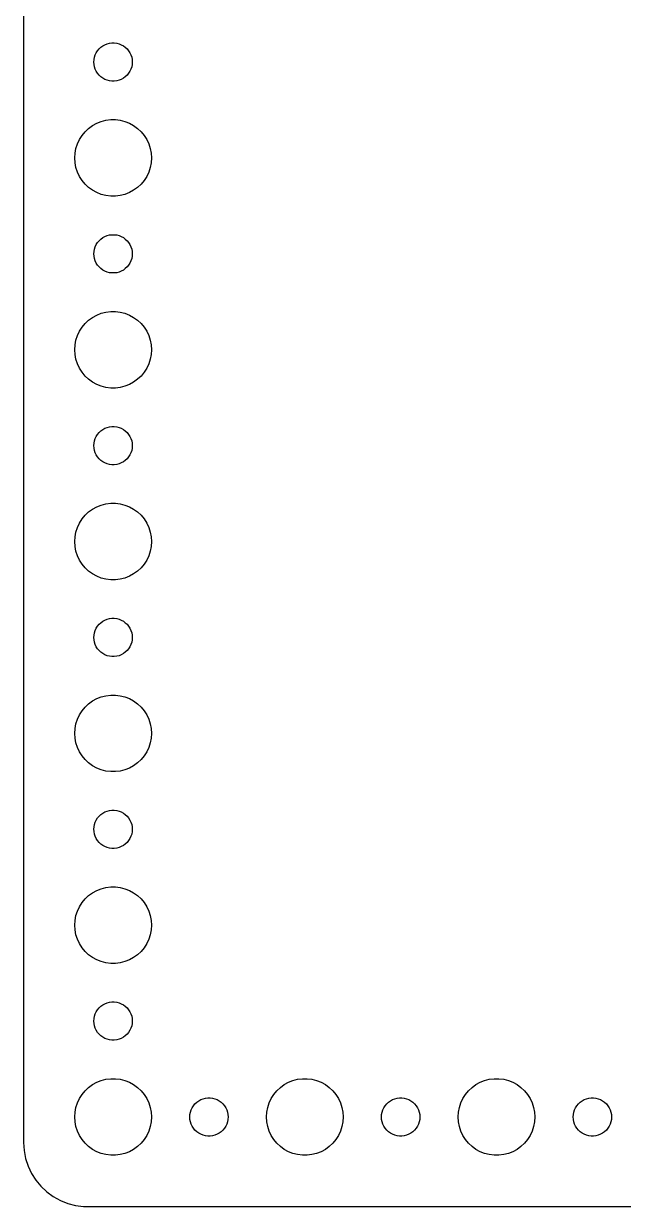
# Model space of a CAD drawing. Header units: metres. Extents: x -97 to 97, y -97 to 97.
# Drawn here: x -97 to -50.1, y -97 to -4.5 of the extents above; entities that cross this region are included whole.
import ezdxf

# ---------------------------------------------------------------- set-up
doc = ezdxf.new("R2010")
doc.units = ezdxf.units.M

msp = doc.modelspace()

# ---------------------------------------------------------------- linework, layer by layer
for p, q in [((-97, 92), (-97, -92)), ((-91.2135, -6.61832), (-91.0934, -6.47318)), ((-91.0934, -6.47318), (-90.9561, -6.34422)), ((-90.9561, -6.34422), (-90.8037, -6.23351)), ((-90.8037, -6.23351), (-90.6387, -6.14275)), ((-90.6387, -6.14275), (-90.4635, -6.07341)), ((-90.4635, -6.07341), (-90.2811, -6.02657)), ((-90.2811, -6.02657), (-90.0942, -6.00294)), ((-90.0942, -6.00294), (-89.9058, -6.00294)), ((-89.9058, -6.00294), (-89.7189, -6.02657)), ((-89.7189, -6.02657), (-89.5365, -6.07341)), ((-89.5365, -6.07341), (-89.3613, -6.14275)), ((-89.3613, -6.14275), (-89.1963, -6.23351)), ((-89.1963, -6.23351), (-89.0439, -6.34422)), ((-89.0439, -6.34422), (-88.9065, -6.47318)), ((-88.9065, -6.47318), (-88.7865, -6.61832)), ((-91.5, -7.5), (-91.4882, -7.312)), ((-91.4882, -7.312), (-91.4529, -7.12695)), ((-91.4529, -7.12695), (-91.3947, -6.9478)), ((-91.3947, -6.9478), (-91.3145, -6.77736)), ((-91.3145, -6.77736), (-91.2135, -6.61832)), ((-88.7865, -6.61832), (-88.6855, -6.77736)), ((-88.6855, -6.77736), (-88.6053, -6.9478)), ((-88.6053, -6.9478), (-88.5471, -7.12695)), ((-88.5471, -7.12695), (-88.5118, -7.312)), ((-88.5118, -7.312), (-88.5, -7.5)), ((-91.4882, -7.68799), (-91.5, -7.5)), ((-91.4529, -7.87303), (-91.4882, -7.68799)), ((-91.3947, -8.05219), (-91.4529, -7.87303)), ((-91.3145, -8.22263), (-91.3947, -8.05219)), ((-91.2135, -8.38167), (-91.3145, -8.22263)), ((-88.6855, -8.22263), (-88.7865, -8.38167)), ((-88.6053, -8.05219), (-88.6855, -8.22263)), ((-88.5471, -7.87303), (-88.6053, -8.05219)), ((-88.5118, -7.68799), (-88.5471, -7.87303)), ((-88.5, -7.5), (-88.5118, -7.68799)), ((-91.0934, -8.52681), (-91.2135, -8.38167)), ((-90.9561, -8.65576), (-91.0934, -8.52681)), ((-90.8037, -8.76648), (-90.9561, -8.65576)), ((-90.6387, -8.85724), (-90.8037, -8.76648)), ((-90.4635, -8.92657), (-90.6387, -8.85724)), ((-90.2811, -8.97342), (-90.4635, -8.92657)), ((-90.0942, -8.99704), (-90.2811, -8.97342)), ((-89.9058, -8.99704), (-90.0942, -8.99704)), ((-89.7189, -8.97342), (-89.9058, -8.99704)), ((-89.5365, -8.92657), (-89.7189, -8.97342)), ((-89.3613, -8.85724), (-89.5365, -8.92657)), ((-89.1963, -8.76648), (-89.3613, -8.85724)), ((-89.0439, -8.65576), (-89.1963, -8.76648)), ((-88.9065, -8.52681), (-89.0439, -8.65576)), ((-88.7865, -8.38167), (-88.9065, -8.52681)), ((-90.5621, -12.0531), (-90.1884, -12.0059)), ((-90.1884, -12.0059), (-89.8116, -12.0059)), ((-89.8116, -12.0059), (-89.4379, -12.0531)), ((-92.427, -13.2366), (-92.1869, -12.9464)), ((-92.1869, -12.9464), (-91.9123, -12.6884)), ((-91.9123, -12.6884), (-91.6075, -12.467)), ((-91.6075, -12.467), (-91.2773, -12.2855)), ((-91.2773, -12.2855), (-90.927, -12.1468)), ((-90.927, -12.1468), (-90.5621, -12.0531)), ((-89.4379, -12.0531), (-89.073, -12.1468)), ((-89.073, -12.1468), (-88.7227, -12.2855)), ((-88.7227, -12.2855), (-88.3925, -12.467)), ((-88.3925, -12.467), (-88.0877, -12.6884)), ((-88.0877, -12.6884), (-87.8131, -12.9464)), ((-87.8131, -12.9464), (-87.573, -13.2366)), ((-92.7893, -13.8956), (-92.6289, -13.5547)), ((-92.6289, -13.5547), (-92.427, -13.2366)), ((-87.573, -13.2366), (-87.3711, -13.5547)), ((-87.3711, -13.5547), (-87.2107, -13.8956)), ((-93, -15), (-92.9763, -14.624)), ((-92.9763, -14.624), (-92.9057, -14.2539)), ((-92.9057, -14.2539), (-92.7893, -13.8956)), ((-87.2107, -13.8956), (-87.0943, -14.2539)), ((-87.0943, -14.2539), (-87.0237, -14.624)), ((-87.0237, -14.624), (-87, -15)), ((-92.9763, -15.376), (-93, -15)), ((-92.9057, -15.7461), (-92.9763, -15.376)), ((-87.0237, -15.376), (-87.0943, -15.7461)), ((-87, -15), (-87.0237, -15.376)), ((-92.7893, -16.1044), (-92.9057, -15.7461)), ((-92.6289, -16.4453), (-92.7893, -16.1044)), ((-92.427, -16.7634), (-92.6289, -16.4453)), ((-87.3711, -16.4453), (-87.573, -16.7634)), ((-87.2107, -16.1044), (-87.3711, -16.4453)), ((-87.0943, -15.7461), (-87.2107, -16.1044)), ((-92.1869, -17.0536), (-92.427, -16.7634)), ((-91.9123, -17.3115), (-92.1869, -17.0536)), ((-91.6075, -17.533), (-91.9123, -17.3115)), ((-91.2773, -17.7145), (-91.6075, -17.533)), ((-88.3925, -17.533), (-88.7227, -17.7145)), ((-88.0877, -17.3115), (-88.3925, -17.533)), ((-87.8131, -17.0536), (-88.0877, -17.3115)), ((-87.573, -16.7634), (-87.8131, -17.0536)), ((-90.927, -17.8532), (-91.2773, -17.7145)), ((-90.5621, -17.9469), (-90.927, -17.8532)), ((-90.1884, -17.9941), (-90.5621, -17.9469)), ((-89.8116, -17.9941), (-90.1884, -17.9941)), ((-89.4379, -17.9469), (-89.8116, -17.9941)), ((-89.073, -17.8532), (-89.4379, -17.9469)), ((-88.7227, -17.7145), (-89.073, -17.8532)), ((-90.9561, -21.3442), (-90.8037, -21.2335)), ((-90.8037, -21.2335), (-90.6387, -21.1427)), ((-90.6387, -21.1427), (-90.4635, -21.0734)), ((-90.4635, -21.0734), (-90.2811, -21.0266)), ((-90.2811, -21.0266), (-90.0942, -21.003)), ((-90.0942, -21.003), (-89.9058, -21.003)), ((-89.9058, -21.003), (-89.7189, -21.0266)), ((-89.7189, -21.0266), (-89.5365, -21.0734)), ((-89.5365, -21.0734), (-89.3613, -21.1427)), ((-89.3613, -21.1427), (-89.1963, -21.2335)), ((-89.1963, -21.2335), (-89.0439, -21.3442)), ((-91.4882, -22.312), (-91.4529, -22.127)), ((-91.4529, -22.127), (-91.3947, -21.9478)), ((-91.3947, -21.9478), (-91.3145, -21.7774)), ((-91.3145, -21.7774), (-91.2135, -21.6183)), ((-91.2135, -21.6183), (-91.0934, -21.4732)), ((-91.0934, -21.4732), (-90.9561, -21.3442)), ((-89.0439, -21.3442), (-88.9065, -21.4732)), ((-88.9065, -21.4732), (-88.7865, -21.6183)), ((-88.7865, -21.6183), (-88.6855, -21.7774)), ((-88.6855, -21.7774), (-88.6053, -21.9478)), ((-88.6053, -21.9478), (-88.5471, -22.127)), ((-88.5471, -22.127), (-88.5118, -22.312)), ((-91.5, -22.5), (-91.4882, -22.312)), ((-91.4882, -22.688), (-91.5, -22.5)), ((-91.4529, -22.873), (-91.4882, -22.688)), ((-91.3947, -23.0522), (-91.4529, -22.873)), ((-91.3145, -23.2226), (-91.3947, -23.0522)), ((-88.6053, -23.0522), (-88.6855, -23.2226)), ((-88.5471, -22.873), (-88.6053, -23.0522)), ((-88.5118, -22.688), (-88.5471, -22.873)), ((-88.5118, -22.312), (-88.5, -22.5)), ((-88.5, -22.5), (-88.5118, -22.688)), ((-91.2135, -23.3817), (-91.3145, -23.2226)), ((-91.0934, -23.5268), (-91.2135, -23.3817)), ((-90.9561, -23.6558), (-91.0934, -23.5268)), ((-90.8037, -23.7665), (-90.9561, -23.6558)), ((-90.6387, -23.8572), (-90.8037, -23.7665)), ((-90.4635, -23.9266), (-90.6387, -23.8572)), ((-90.2811, -23.9734), (-90.4635, -23.9266)), ((-90.0942, -23.997), (-90.2811, -23.9734)), ((-89.9058, -23.997), (-90.0942, -23.997)), ((-89.7189, -23.9734), (-89.9058, -23.997)), ((-89.5365, -23.9266), (-89.7189, -23.9734)), ((-89.3613, -23.8572), (-89.5365, -23.9266)), ((-89.1963, -23.7665), (-89.3613, -23.8572)), ((-89.0439, -23.6558), (-89.1963, -23.7665)), ((-88.9065, -23.5268), (-89.0439, -23.6558)), ((-88.7865, -23.3817), (-88.9065, -23.5268)), ((-88.6855, -23.2226), (-88.7865, -23.3817)), ((-92.1869, -27.9464), (-91.9123, -27.6884)), ((-91.9123, -27.6884), (-91.6075, -27.467)), ((-91.6075, -27.467), (-91.2773, -27.2855)), ((-91.2773, -27.2855), (-90.927, -27.1468)), ((-90.927, -27.1468), (-90.5621, -27.0531)), ((-90.5621, -27.0531), (-90.1884, -27.0059)), ((-90.1884, -27.0059), (-89.8116, -27.0059)), ((-89.8116, -27.0059), (-89.4379, -27.0531)), ((-89.4379, -27.0531), (-89.073, -27.1468)), ((-89.073, -27.1468), (-88.7227, -27.2855)), ((-88.7227, -27.2855), (-88.3925, -27.467)), ((-88.3925, -27.467), (-88.0877, -27.6884)), ((-88.0877, -27.6884), (-87.8131, -27.9464)), ((-92.7893, -28.8956), (-92.6289, -28.5547)), ((-92.6289, -28.5547), (-92.427, -28.2366)), ((-92.427, -28.2366), (-92.1869, -27.9464)), ((-87.8131, -27.9464), (-87.573, -28.2366)), ((-87.573, -28.2366), (-87.3711, -28.5547)), ((-87.3711, -28.5547), (-87.2107, -28.8956)), ((-92.9763, -29.624), (-92.9057, -29.2539)), ((-92.9057, -29.2539), (-92.7893, -28.8956)), ((-87.2107, -28.8956), (-87.0943, -29.2539)), ((-87.0943, -29.2539), (-87.0237, -29.624)), ((-93, -30), (-92.9763, -29.624)), ((-92.9763, -30.376), (-93, -30)), ((-92.9057, -30.7461), (-92.9763, -30.376)), ((-87.0237, -30.376), (-87.0943, -30.7461)), ((-87.0237, -29.624), (-87, -30)), ((-87, -30), (-87.0237, -30.376)), ((-92.7893, -31.1044), (-92.9057, -30.7461)), ((-92.6289, -31.4453), (-92.7893, -31.1044)), ((-92.427, -31.7634), (-92.6289, -31.4453)), ((-87.3711, -31.4453), (-87.573, -31.7634)), ((-87.2107, -31.1044), (-87.3711, -31.4453)), ((-87.0943, -30.7461), (-87.2107, -31.1044)), ((-92.1869, -32.0536), (-92.427, -31.7634)), ((-91.9123, -32.3115), (-92.1869, -32.0536)), ((-91.6075, -32.533), (-91.9123, -32.3115)), ((-88.0877, -32.3115), (-88.3925, -32.533)), ((-87.8131, -32.0536), (-88.0877, -32.3115)), ((-87.573, -31.7634), (-87.8131, -32.0536)), ((-91.2773, -32.7145), (-91.6075, -32.533)), ((-90.927, -32.8532), (-91.2773, -32.7145)), ((-90.5621, -32.9469), (-90.927, -32.8532)), ((-90.1884, -32.9941), (-90.5621, -32.9469)), ((-89.8116, -32.9941), (-90.1884, -32.9941)), ((-89.4379, -32.9469), (-89.8116, -32.9941)), ((-89.073, -32.8532), (-89.4379, -32.9469)), ((-88.7227, -32.7145), (-89.073, -32.8532)), ((-88.3925, -32.533), (-88.7227, -32.7145)), ((-90.4635, -36.0734), (-90.2811, -36.0266)), ((-90.2811, -36.0266), (-90.0942, -36.003)), ((-90.0942, -36.003), (-89.9058, -36.003)), ((-89.9058, -36.003), (-89.7189, -36.0266)), ((-89.7189, -36.0266), (-89.5365, -36.0734)), ((-91.4529, -37.127), (-91.3947, -36.9478)), ((-91.3947, -36.9478), (-91.3145, -36.7774)), ((-91.3145, -36.7774), (-91.2135, -36.6183)), ((-91.2135, -36.6183), (-91.0934, -36.4732)), ((-91.0934, -36.4732), (-90.9561, -36.3442)), ((-90.9561, -36.3442), (-90.8037, -36.2335)), ((-90.8037, -36.2335), (-90.6387, -36.1428)), ((-90.6387, -36.1428), (-90.4635, -36.0734)), ((-89.5365, -36.0734), (-89.3613, -36.1428)), ((-89.3613, -36.1428), (-89.1963, -36.2335)), ((-89.1963, -36.2335), (-89.0439, -36.3442)), ((-89.0439, -36.3442), (-88.9065, -36.4732)), ((-88.9065, -36.4732), (-88.7865, -36.6183)), ((-88.7865, -36.6183), (-88.6855, -36.7774)), ((-88.6855, -36.7774), (-88.6053, -36.9478)), ((-88.6053, -36.9478), (-88.5471, -37.127)), ((-91.5, -37.5), (-91.4882, -37.312)), ((-91.4882, -37.688), (-91.5, -37.5)), ((-91.4882, -37.312), (-91.4529, -37.127)), ((-91.4529, -37.873), (-91.4882, -37.688)), ((-91.3947, -38.0522), (-91.4529, -37.873)), ((-88.5471, -37.873), (-88.6053, -38.0522)), ((-88.5471, -37.127), (-88.5118, -37.312)), ((-88.5118, -37.688), (-88.5471, -37.873)), ((-88.5118, -37.312), (-88.5, -37.5)), ((-88.5, -37.5), (-88.5118, -37.688)), ((-91.3145, -38.2226), (-91.3947, -38.0522)), ((-91.2135, -38.3817), (-91.3145, -38.2226)), ((-91.0934, -38.5268), (-91.2135, -38.3817)), ((-90.9561, -38.6558), (-91.0934, -38.5268)), ((-90.8037, -38.7665), (-90.9561, -38.6558)), ((-90.6387, -38.8572), (-90.8037, -38.7665)), ((-89.1963, -38.7665), (-89.3613, -38.8572)), ((-89.0439, -38.6558), (-89.1963, -38.7665)), ((-88.9065, -38.5268), (-89.0439, -38.6558)), ((-88.7865, -38.3817), (-88.9065, -38.5268)), ((-88.6855, -38.2226), (-88.7865, -38.3817)), ((-88.6053, -38.0522), (-88.6855, -38.2226)), ((-90.4635, -38.9266), (-90.6387, -38.8572)), ((-90.2811, -38.9734), (-90.4635, -38.9266)), ((-90.0942, -38.997), (-90.2811, -38.9734)), ((-89.9058, -38.997), (-90.0942, -38.997)), ((-89.7189, -38.9734), (-89.9058, -38.997)), ((-89.5365, -38.9266), (-89.7189, -38.9734)), ((-89.3613, -38.8572), (-89.5365, -38.9266)), ((-91.9123, -42.6885), (-91.6075, -42.467)), ((-91.6075, -42.467), (-91.2773, -42.2855)), ((-91.2773, -42.2855), (-90.927, -42.1468)), ((-90.927, -42.1468), (-90.5621, -42.0531)), ((-90.5621, -42.0531), (-90.1884, -42.0059)), ((-90.1884, -42.0059), (-89.8116, -42.0059)), ((-89.8116, -42.0059), (-89.4379, -42.0531)), ((-89.4379, -42.0531), (-89.073, -42.1468)), ((-89.073, -42.1468), (-88.7227, -42.2855)), ((-88.7227, -42.2855), (-88.3925, -42.467)), ((-88.3925, -42.467), (-88.0877, -42.6885)), ((-92.6289, -43.5547), (-92.427, -43.2366)), ((-92.427, -43.2366), (-92.1869, -42.9464)), ((-92.1869, -42.9464), (-91.9123, -42.6885)), ((-88.0877, -42.6885), (-87.8131, -42.9464)), ((-87.8131, -42.9464), (-87.573, -43.2366)), ((-87.573, -43.2366), (-87.3711, -43.5547)), ((-92.9763, -44.624), (-92.9057, -44.2539)), ((-92.9057, -44.2539), (-92.7893, -43.8956)), ((-92.7893, -43.8956), (-92.6289, -43.5547)), ((-87.3711, -43.5547), (-87.2107, -43.8956)), ((-87.2107, -43.8956), (-87.0943, -44.2539)), ((-87.0943, -44.2539), (-87.0237, -44.624)), ((-93, -45), (-92.9763, -44.624)), ((-92.9763, -45.376), (-93, -45)), ((-87.0237, -44.624), (-87, -45)), ((-87, -45), (-87.0237, -45.376)), ((-92.9057, -45.7461), (-92.9763, -45.376)), ((-92.7893, -46.1044), (-92.9057, -45.7461)), ((-92.6289, -46.4453), (-92.7893, -46.1044)), ((-87.2107, -46.1044), (-87.3711, -46.4453)), ((-87.0943, -45.7461), (-87.2107, -46.1044)), ((-87.0237, -45.376), (-87.0943, -45.7461)), ((-92.427, -46.7634), (-92.6289, -46.4453)), ((-92.1869, -47.0536), (-92.427, -46.7634)), ((-91.9123, -47.3115), (-92.1869, -47.0536)), ((-87.8131, -47.0536), (-88.0877, -47.3115)), ((-87.573, -46.7634), (-87.8131, -47.0536)), ((-87.3711, -46.4453), (-87.573, -46.7634)), ((-91.6075, -47.533), (-91.9123, -47.3115)), ((-91.2773, -47.7145), (-91.6075, -47.533)), ((-90.927, -47.8532), (-91.2773, -47.7145)), ((-90.5621, -47.9469), (-90.927, -47.8532)), ((-90.1884, -47.9941), (-90.5621, -47.9469)), ((-89.8116, -47.9941), (-90.1884, -47.9941)), ((-89.4379, -47.9469), (-89.8116, -47.9941)), ((-89.073, -47.8532), (-89.4379, -47.9469)), ((-88.7227, -47.7145), (-89.073, -47.8532)), ((-88.3925, -47.533), (-88.7227, -47.7145)), ((-88.0877, -47.3115), (-88.3925, -47.533)), ((-91.3947, -51.9478), (-91.3145, -51.7774)), ((-91.3145, -51.7774), (-91.2135, -51.6183)), ((-91.2135, -51.6183), (-91.0934, -51.4732)), ((-91.0934, -51.4732), (-90.9561, -51.3442)), ((-90.9561, -51.3442), (-90.8037, -51.2335)), ((-90.8037, -51.2335), (-90.6387, -51.1428)), ((-90.6387, -51.1428), (-90.4635, -51.0734)), ((-90.4635, -51.0734), (-90.2811, -51.0266)), ((-90.2811, -51.0266), (-90.0942, -51.003)), ((-90.0942, -51.003), (-89.9058, -51.003)), ((-89.9058, -51.003), (-89.7189, -51.0266)), ((-89.7189, -51.0266), (-89.5365, -51.0734)), ((-89.5365, -51.0734), (-89.3613, -51.1428)), ((-89.3613, -51.1428), (-89.1963, -51.2335)), ((-89.1963, -51.2335), (-89.0439, -51.3442)), ((-89.0439, -51.3442), (-88.9065, -51.4732)), ((-88.9065, -51.4732), (-88.7865, -51.6183)), ((-88.7865, -51.6183), (-88.6855, -51.7774)), ((-88.6855, -51.7774), (-88.6053, -51.9478)), ((-91.5, -52.5), (-91.4882, -52.312)), ((-91.4882, -52.688), (-91.5, -52.5)), ((-91.4882, -52.312), (-91.4529, -52.127)), ((-91.4529, -52.873), (-91.4882, -52.688)), ((-91.4529, -52.127), (-91.3947, -51.9478)), ((-88.6053, -51.9478), (-88.5471, -52.127)), ((-88.5471, -52.127), (-88.5118, -52.312)), ((-88.5118, -52.688), (-88.5471, -52.873)), ((-88.5118, -52.312), (-88.5, -52.5)), ((-88.5, -52.5), (-88.5118, -52.688)), ((-91.3947, -53.0522), (-91.4529, -52.873)), ((-91.3145, -53.2226), (-91.3947, -53.0522)), ((-91.2135, -53.3817), (-91.3145, -53.2226)), ((-91.0934, -53.5268), (-91.2135, -53.3817)), ((-90.9561, -53.6558), (-91.0934, -53.5268)), ((-88.9065, -53.5268), (-89.0439, -53.6558)), ((-88.7865, -53.3817), (-88.9065, -53.5268)), ((-88.6855, -53.2226), (-88.7865, -53.3817)), ((-88.6053, -53.0522), (-88.6855, -53.2226)), ((-88.5471, -52.873), (-88.6053, -53.0522)), ((-90.8037, -53.7665), (-90.9561, -53.6558)), ((-90.6387, -53.8572), (-90.8037, -53.7665)), ((-90.4635, -53.9266), (-90.6387, -53.8572)), ((-90.2811, -53.9734), (-90.4635, -53.9266)), ((-90.0942, -53.997), (-90.2811, -53.9734)), ((-89.9058, -53.997), (-90.0942, -53.997)), ((-89.7189, -53.9734), (-89.9058, -53.997)), ((-89.5365, -53.9266), (-89.7189, -53.9734)), ((-89.3613, -53.8572), (-89.5365, -53.9266)), ((-89.1963, -53.7665), (-89.3613, -53.8572)), ((-89.0439, -53.6558), (-89.1963, -53.7665)), ((-91.6075, -57.467), (-91.2773, -57.2855)), ((-91.2773, -57.2855), (-90.927, -57.1468)), ((-90.927, -57.1468), (-90.5621, -57.0531)), ((-90.5621, -57.0531), (-90.1884, -57.0059)), ((-90.1884, -57.0059), (-89.8116, -57.0059)), ((-89.8116, -57.0059), (-89.4379, -57.0531)), ((-89.4379, -57.0531), (-89.073, -57.1468)), ((-89.073, -57.1468), (-88.7227, -57.2855)), ((-88.7227, -57.2855), (-88.3925, -57.467)), ((-92.6289, -58.5547), (-92.427, -58.2366)), ((-92.427, -58.2366), (-92.1869, -57.9464)), ((-92.1869, -57.9464), (-91.9123, -57.6885)), ((-91.9123, -57.6885), (-91.6075, -57.467)), ((-88.3925, -57.467), (-88.0877, -57.6885)), ((-88.0877, -57.6885), (-87.8131, -57.9464)), ((-87.8131, -57.9464), (-87.573, -58.2366)), ((-87.573, -58.2366), (-87.3711, -58.5547)), ((-92.9057, -59.2539), (-92.7893, -58.8956)), ((-92.7893, -58.8956), (-92.6289, -58.5547)), ((-87.3711, -58.5547), (-87.2107, -58.8956)), ((-87.2107, -58.8956), (-87.0943, -59.2539)), ((-93, -60), (-92.9763, -59.624)), ((-92.9763, -60.376), (-93, -60)), ((-92.9763, -59.624), (-92.9057, -59.2539)), ((-87.0943, -59.2539), (-87.0237, -59.624)), ((-87.0237, -59.624), (-87, -60)), ((-87, -60), (-87.0237, -60.376)), ((-92.9057, -60.7461), (-92.9763, -60.376)), ((-92.7893, -61.1044), (-92.9057, -60.7461)), ((-87.0943, -60.7461), (-87.2107, -61.1044)), ((-87.0237, -60.376), (-87.0943, -60.7461)), ((-92.6289, -61.4453), (-92.7893, -61.1044)), ((-92.427, -61.7634), (-92.6289, -61.4453)), ((-92.1869, -62.0536), (-92.427, -61.7634)), ((-87.573, -61.7634), (-87.8131, -62.0536)), ((-87.3711, -61.4453), (-87.573, -61.7634)), ((-87.2107, -61.1044), (-87.3711, -61.4453)), ((-91.9123, -62.3115), (-92.1869, -62.0536)), ((-91.6075, -62.533), (-91.9123, -62.3115)), ((-91.2773, -62.7145), (-91.6075, -62.533)), ((-90.927, -62.8532), (-91.2773, -62.7145)), ((-90.5621, -62.9469), (-90.927, -62.8532)), ((-89.073, -62.8532), (-89.4379, -62.9469)), ((-88.7227, -62.7145), (-89.073, -62.8532)), ((-88.3925, -62.533), (-88.7227, -62.7145)), ((-88.0877, -62.3115), (-88.3925, -62.533)), ((-87.8131, -62.0536), (-88.0877, -62.3115)), ((-90.1884, -62.9941), (-90.5621, -62.9469)), ((-89.8116, -62.9941), (-90.1884, -62.9941)), ((-89.4379, -62.9469), (-89.8116, -62.9941)), ((-91.2135, -66.6183), (-91.0934, -66.4732)), ((-91.0934, -66.4732), (-90.9561, -66.3442)), ((-90.9561, -66.3442), (-90.8037, -66.2335)), ((-90.8037, -66.2335), (-90.6387, -66.1428)), ((-90.6387, -66.1428), (-90.4635, -66.0734)), ((-90.4635, -66.0734), (-90.2811, -66.0266)), ((-90.2811, -66.0266), (-90.0942, -66.003)), ((-90.0942, -66.003), (-89.9058, -66.003)), ((-89.9058, -66.003), (-89.7189, -66.0266)), ((-89.7189, -66.0266), (-89.5365, -66.0734)), ((-89.5365, -66.0734), (-89.3613, -66.1428)), ((-89.3613, -66.1428), (-89.1963, -66.2335)), ((-89.1963, -66.2335), (-89.0439, -66.3442)), ((-89.0439, -66.3442), (-88.9065, -66.4732)), ((-88.9065, -66.4732), (-88.7865, -66.6183)), ((-91.5, -67.5), (-91.4882, -67.312)), ((-91.4882, -67.688), (-91.5, -67.5)), ((-91.4882, -67.312), (-91.4529, -67.127)), ((-91.4529, -67.127), (-91.3947, -66.9478)), ((-91.3947, -66.9478), (-91.3145, -66.7774)), ((-91.3145, -66.7774), (-91.2135, -66.6183)), ((-88.7865, -66.6183), (-88.6855, -66.7774)), ((-88.6855, -66.7774), (-88.6053, -66.9478)), ((-88.6053, -66.9478), (-88.5471, -67.127)), ((-88.5471, -67.127), (-88.5118, -67.312)), ((-88.5118, -67.312), (-88.5, -67.5)), ((-88.5, -67.5), (-88.5118, -67.688)), ((-91.4529, -67.873), (-91.4882, -67.688)), ((-91.3947, -68.0522), (-91.4529, -67.873)), ((-91.3145, -68.2226), (-91.3947, -68.0522)), ((-91.2135, -68.3817), (-91.3145, -68.2226)), ((-91.0934, -68.5268), (-91.2135, -68.3817)), ((-88.7865, -68.3817), (-88.9065, -68.5268)), ((-88.6855, -68.2226), (-88.7865, -68.3817)), ((-88.6053, -68.0522), (-88.6855, -68.2226)), ((-88.5471, -67.873), (-88.6053, -68.0522)), ((-88.5118, -67.688), (-88.5471, -67.873)), ((-90.9561, -68.6558), (-91.0934, -68.5268)), ((-90.8037, -68.7665), (-90.9561, -68.6558)), ((-90.6387, -68.8572), (-90.8037, -68.7665)), ((-90.4635, -68.9266), (-90.6387, -68.8572)), ((-90.2811, -68.9734), (-90.4635, -68.9266)), ((-90.0942, -68.997), (-90.2811, -68.9734)), ((-89.9058, -68.997), (-90.0942, -68.997)), ((-89.7189, -68.9734), (-89.9058, -68.997)), ((-89.5365, -68.9266), (-89.7189, -68.9734)), ((-89.3613, -68.8572), (-89.5365, -68.9266)), ((-89.1963, -68.7665), (-89.3613, -68.8572)), ((-89.0439, -68.6558), (-89.1963, -68.7665)), ((-88.9065, -68.5268), (-89.0439, -68.6558)), ((-90.927, -72.1468), (-90.5621, -72.0531)), ((-90.5621, -72.0531), (-90.1884, -72.0059)), ((-90.1884, -72.0059), (-89.8116, -72.0059)), ((-89.8116, -72.0059), (-89.4379, -72.0531)), ((-89.4379, -72.0531), (-89.073, -72.1468)), ((-92.427, -73.2366), (-92.1869, -72.9464)), ((-92.1869, -72.9464), (-91.9123, -72.6885)), ((-91.9123, -72.6885), (-91.6075, -72.467)), ((-91.6075, -72.467), (-91.2773, -72.2855)), ((-91.2773, -72.2855), (-90.927, -72.1468)), ((-89.073, -72.1468), (-88.7227, -72.2855)), ((-88.7227, -72.2855), (-88.3925, -72.467)), ((-88.3925, -72.467), (-88.0877, -72.6885)), ((-88.0877, -72.6885), (-87.8131, -72.9464)), ((-87.8131, -72.9464), (-87.573, -73.2366)), ((-92.9057, -74.2539), (-92.7893, -73.8956)), ((-92.7893, -73.8956), (-92.6289, -73.5547)), ((-92.6289, -73.5547), (-92.427, -73.2366)), ((-87.573, -73.2366), (-87.3711, -73.5547)), ((-87.3711, -73.5547), (-87.2107, -73.8956)), ((-87.2107, -73.8956), (-87.0943, -74.2539)), ((-93, -75), (-92.9763, -74.624)), ((-92.9763, -74.624), (-92.9057, -74.2539)), ((-87.0943, -74.2539), (-87.0237, -74.624)), ((-87.0237, -74.624), (-87, -75)), ((-92.9763, -75.376), (-93, -75)), ((-92.9057, -75.7461), (-92.9763, -75.376)), ((-92.7893, -76.1044), (-92.9057, -75.7461)), ((-87.0943, -75.7461), (-87.2107, -76.1044)), ((-87.0237, -75.376), (-87.0943, -75.7461)), ((-87, -75), (-87.0237, -75.376)), ((-92.6289, -76.4453), (-92.7893, -76.1044)), ((-92.427, -76.7634), (-92.6289, -76.4453)), ((-92.1869, -77.0536), (-92.427, -76.7634)), ((-87.573, -76.7634), (-87.8131, -77.0536)), ((-87.3711, -76.4453), (-87.573, -76.7634)), ((-87.2107, -76.1044), (-87.3711, -76.4453)), ((-91.9123, -77.3115), (-92.1869, -77.0536)), ((-91.6075, -77.533), (-91.9123, -77.3115)), ((-91.2773, -77.7145), (-91.6075, -77.533)), ((-88.3925, -77.533), (-88.7227, -77.7145)), ((-88.0877, -77.3115), (-88.3925, -77.533)), ((-87.8131, -77.0536), (-88.0877, -77.3115)), ((-90.927, -77.8532), (-91.2773, -77.7145)), ((-90.5621, -77.9469), (-90.927, -77.8532)), ((-90.1884, -77.9941), (-90.5621, -77.9469)), ((-89.8116, -77.9941), (-90.1884, -77.9941)), ((-89.4379, -77.9469), (-89.8116, -77.9941)), ((-89.073, -77.8532), (-89.4379, -77.9469)), ((-88.7227, -77.7145), (-89.073, -77.8532)), ((-91.0934, -81.4732), (-90.9561, -81.3442)), ((-90.9561, -81.3442), (-90.8037, -81.2335)), ((-90.8037, -81.2335), (-90.6387, -81.1428)), ((-90.6387, -81.1428), (-90.4635, -81.0734)), ((-90.4635, -81.0734), (-90.2811, -81.0266)), ((-90.2811, -81.0266), (-90.0942, -81.003)), ((-90.0942, -81.003), (-89.9058, -81.003)), ((-89.9058, -81.003), (-89.7189, -81.0266)), ((-89.7189, -81.0266), (-89.5365, -81.0734)), ((-89.5365, -81.0734), (-89.3613, -81.1428)), ((-89.3613, -81.1428), (-89.1963, -81.2335)), ((-89.1963, -81.2335), (-89.0439, -81.3442)), ((-89.0439, -81.3442), (-88.9065, -81.4732)), ((-91.5, -82.5), (-91.4882, -82.312)), ((-91.4882, -82.312), (-91.4529, -82.127)), ((-91.4529, -82.127), (-91.3947, -81.9478)), ((-91.3947, -81.9478), (-91.3145, -81.7774)), ((-91.3145, -81.7774), (-91.2135, -81.6183)), ((-91.2135, -81.6183), (-91.0934, -81.4732)), ((-88.9065, -81.4732), (-88.7865, -81.6183)), ((-88.7865, -81.6183), (-88.6855, -81.7774)), ((-88.6855, -81.7774), (-88.6053, -81.9478)), ((-88.6053, -81.9478), (-88.5471, -82.127)), ((-88.5471, -82.127), (-88.5118, -82.312)), ((-88.5118, -82.312), (-88.5, -82.5)), ((-91.4882, -82.688), (-91.5, -82.5)), ((-91.4529, -82.873), (-91.4882, -82.688)), ((-91.3947, -83.0522), (-91.4529, -82.873)), ((-91.3145, -83.2226), (-91.3947, -83.0522)), ((-91.2135, -83.3817), (-91.3145, -83.2226)), ((-88.6855, -83.2226), (-88.7865, -83.3817)), ((-88.6053, -83.0522), (-88.6855, -83.2226)), ((-88.5471, -82.873), (-88.6053, -83.0522)), ((-88.5118, -82.688), (-88.5471, -82.873)), ((-88.5, -82.5), (-88.5118, -82.688)), ((-91.0934, -83.5268), (-91.2135, -83.3817)), ((-90.9561, -83.6558), (-91.0934, -83.5268)), ((-90.8037, -83.7665), (-90.9561, -83.6558)), ((-90.6387, -83.8572), (-90.8037, -83.7665)), ((-90.4635, -83.9266), (-90.6387, -83.8572)), ((-90.2811, -83.9734), (-90.4635, -83.9266)), ((-90.0942, -83.997), (-90.2811, -83.9734)), ((-89.9058, -83.997), (-90.0942, -83.997)), ((-89.7189, -83.9734), (-89.9058, -83.997)), ((-89.5365, -83.9266), (-89.7189, -83.9734)), ((-89.3613, -83.8572), (-89.5365, -83.9266)), ((-89.1963, -83.7665), (-89.3613, -83.8572)), ((-89.0439, -83.6558), (-89.1963, -83.7665)), ((-88.9065, -83.5268), (-89.0439, -83.6558)), ((-88.7865, -83.3817), (-88.9065, -83.5268)), ((-92.1869, -87.9464), (-91.9123, -87.6885)), ((-91.9123, -87.6885), (-91.6075, -87.467)), ((-91.6075, -87.467), (-91.2773, -87.2855)), ((-91.2773, -87.2855), (-90.927, -87.1468)), ((-90.927, -87.1468), (-90.5621, -87.0531)), ((-90.5621, -87.0531), (-90.1884, -87.0059)), ((-90.1884, -87.0059), (-89.8116, -87.0059)), ((-89.8116, -87.0059), (-89.4379, -87.0531)), ((-89.4379, -87.0531), (-89.073, -87.1468)), ((-89.073, -87.1468), (-88.7227, -87.2855)), ((-88.7227, -87.2855), (-88.3925, -87.467)), ((-88.3925, -87.467), (-88.0877, -87.6885)), ((-88.0877, -87.6885), (-87.8131, -87.9464)), ((-77.1869, -87.9464), (-76.9123, -87.6885)), ((-76.9123, -87.6885), (-76.6075, -87.467)), ((-76.6075, -87.467), (-76.2773, -87.2855)), ((-76.2773, -87.2855), (-75.927, -87.1468)), ((-75.927, -87.1468), (-75.5621, -87.0531)), ((-75.5621, -87.0531), (-75.1884, -87.0059)), ((-75.1884, -87.0059), (-74.8116, -87.0059)), ((-74.8116, -87.0059), (-74.4379, -87.0531)), ((-74.4379, -87.0531), (-74.073, -87.1468)), ((-74.073, -87.1468), (-73.7227, -87.2855)), ((-73.7227, -87.2855), (-73.3925, -87.467)), ((-73.3925, -87.467), (-73.0877, -87.6885)), ((-73.0877, -87.6885), (-72.8131, -87.9464)), ((-62.1869, -87.9464), (-61.9123, -87.6885)), ((-61.9123, -87.6885), (-61.6075, -87.467)), ((-61.6075, -87.467), (-61.2773, -87.2855)), ((-61.2773, -87.2855), (-60.927, -87.1468)), ((-60.927, -87.1468), (-60.5621, -87.0531)), ((-60.5621, -87.0531), (-60.1884, -87.0059)), ((-60.1884, -87.0059), (-59.8116, -87.0059)), ((-59.8116, -87.0059), (-59.4379, -87.0531)), ((-59.4379, -87.0531), (-59.0729, -87.1468)), ((-59.0729, -87.1468), (-58.7227, -87.2855)), ((-58.7227, -87.2855), (-58.3925, -87.467)), ((-58.3925, -87.467), (-58.0877, -87.6885)), ((-58.0877, -87.6885), (-57.8131, -87.9464)), ((-92.7893, -88.8956), (-92.6289, -88.5547)), ((-92.6289, -88.5547), (-92.427, -88.2366)), ((-92.427, -88.2366), (-92.1869, -87.9464)), ((-87.8131, -87.9464), (-87.573, -88.2366)), ((-87.573, -88.2366), (-87.3711, -88.5547)), ((-87.3711, -88.5547), (-87.2107, -88.8956)), ((-83.4561, -88.8442), (-83.3037, -88.7335)), ((-83.3037, -88.7335), (-83.1387, -88.6428)), ((-83.1387, -88.6428), (-82.9635, -88.5734)), ((-82.9635, -88.5734), (-82.7811, -88.5266)), ((-82.7811, -88.5266), (-82.5942, -88.503)), ((-82.5942, -88.503), (-82.4058, -88.503)), ((-82.4058, -88.503), (-82.2189, -88.5266)), ((-82.2189, -88.5266), (-82.0365, -88.5734)), ((-82.0365, -88.5734), (-81.8613, -88.6428)), ((-81.8613, -88.6428), (-81.6963, -88.7335)), ((-81.6963, -88.7335), (-81.5439, -88.8442)), ((-77.7893, -88.8956), (-77.6289, -88.5547)), ((-77.6289, -88.5547), (-77.427, -88.2366)), ((-77.427, -88.2366), (-77.1869, -87.9464)), ((-72.8131, -87.9464), (-72.573, -88.2366)), ((-72.573, -88.2366), (-72.3711, -88.5547)), ((-72.3711, -88.5547), (-72.2107, -88.8956)), ((-68.4561, -88.8442), (-68.3037, -88.7335)), ((-68.3037, -88.7335), (-68.1387, -88.6428)), ((-68.1387, -88.6428), (-67.9635, -88.5734)), ((-67.9635, -88.5734), (-67.7811, -88.5266)), ((-67.7811, -88.5266), (-67.5942, -88.503)), ((-67.5942, -88.503), (-67.4058, -88.503)), ((-67.4058, -88.503), (-67.2189, -88.5266)), ((-67.2189, -88.5266), (-67.0365, -88.5734)), ((-67.0365, -88.5734), (-66.8613, -88.6428)), ((-66.8613, -88.6428), (-66.6963, -88.7335)), ((-66.6963, -88.7335), (-66.5439, -88.8442)), ((-62.7893, -88.8956), (-62.6289, -88.5547)), ((-62.6289, -88.5547), (-62.427, -88.2366)), ((-62.427, -88.2366), (-62.1869, -87.9464)), ((-57.8131, -87.9464), (-57.5729, -88.2366)), ((-57.5729, -88.2366), (-57.3711, -88.5547)), ((-57.3711, -88.5547), (-57.2107, -88.8956)), ((-53.4561, -88.8442), (-53.3037, -88.7335)), ((-53.3037, -88.7335), (-53.1387, -88.6428)), ((-53.1387, -88.6428), (-52.9635, -88.5734)), ((-52.9635, -88.5734), (-52.7811, -88.5266)), ((-52.7811, -88.5266), (-52.5942, -88.503)), ((-52.5942, -88.503), (-52.4058, -88.503)), ((-52.4058, -88.503), (-52.2189, -88.5266)), ((-52.2189, -88.5266), (-52.0365, -88.5734)), ((-52.0365, -88.5734), (-51.8613, -88.6428)), ((-51.8613, -88.6428), (-51.6963, -88.7335)), ((-51.6963, -88.7335), (-51.5439, -88.8442)), ((-93, -90), (-92.9763, -89.624)), ((-92.9763, -89.624), (-92.9057, -89.2539)), ((-92.9057, -89.2539), (-92.7893, -88.8956)), ((-87.2107, -88.8956), (-87.0943, -89.2539)), ((-87.0943, -89.2539), (-87.0237, -89.624)), ((-87.0237, -89.624), (-87, -90)), ((-83.9882, -89.812), (-83.9529, -89.627)), ((-83.9529, -89.627), (-83.8947, -89.4478)), ((-83.8947, -89.4478), (-83.8145, -89.2774)), ((-83.8145, -89.2774), (-83.7135, -89.1183)), ((-83.7135, -89.1183), (-83.5934, -88.9732)), ((-83.5934, -88.9732), (-83.4561, -88.8442)), ((-81.5439, -88.8442), (-81.4065, -88.9732)), ((-81.4065, -88.9732), (-81.2865, -89.1183)), ((-81.2865, -89.1183), (-81.1855, -89.2774)), ((-81.1855, -89.2774), (-81.1053, -89.4478)), ((-81.1053, -89.4478), (-81.0471, -89.627)), ((-81.0471, -89.627), (-81.0118, -89.812)), ((-78, -90), (-77.9763, -89.624)), ((-77.9763, -89.624), (-77.9057, -89.2539)), ((-77.9057, -89.2539), (-77.7893, -88.8956)), ((-72.2107, -88.8956), (-72.0943, -89.2539)), ((-72.0943, -89.2539), (-72.0237, -89.624)), ((-72.0237, -89.624), (-72, -90)), ((-68.9882, -89.812), (-68.9529, -89.627)), ((-68.9529, -89.627), (-68.8947, -89.4478)), ((-68.8947, -89.4478), (-68.8145, -89.2774)), ((-68.8145, -89.2774), (-68.7135, -89.1183)), ((-68.7135, -89.1183), (-68.5934, -88.9732)), ((-68.5934, -88.9732), (-68.4561, -88.8442)), ((-66.5439, -88.8442), (-66.4065, -88.9732)), ((-66.4065, -88.9732), (-66.2865, -89.1183)), ((-66.2865, -89.1183), (-66.1855, -89.2774)), ((-66.1855, -89.2774), (-66.1053, -89.4478)), ((-66.1053, -89.4478), (-66.0471, -89.627)), ((-66.0471, -89.627), (-66.0118, -89.812)), ((-63, -90), (-62.9763, -89.624)), ((-62.9763, -89.624), (-62.9057, -89.2539)), ((-62.9057, -89.2539), (-62.7893, -88.8956)), ((-57.2107, -88.8956), (-57.0942, -89.2539)), ((-57.0942, -89.2539), (-57.0237, -89.624)), ((-57.0237, -89.624), (-57, -90)), ((-53.9882, -89.812), (-53.9529, -89.627)), ((-53.9529, -89.627), (-53.8947, -89.4478)), ((-53.8947, -89.4478), (-53.8145, -89.2774)), ((-53.8145, -89.2774), (-53.7135, -89.1183)), ((-53.7135, -89.1183), (-53.5934, -88.9732)), ((-53.5934, -88.9732), (-53.4561, -88.8442)), ((-51.5439, -88.8442), (-51.4065, -88.9732)), ((-51.4065, -88.9732), (-51.2865, -89.1183)), ((-51.2865, -89.1183), (-51.1855, -89.2774)), ((-51.1855, -89.2774), (-51.1053, -89.4478)), ((-51.1053, -89.4478), (-51.0471, -89.627)), ((-51.0471, -89.627), (-51.0118, -89.812)), ((-92.9763, -90.376), (-93, -90)), ((-92.9057, -90.7461), (-92.9763, -90.376)), ((-87.0237, -90.376), (-87.0943, -90.7461)), ((-87, -90), (-87.0237, -90.376)), ((-84, -90), (-83.9882, -89.812)), ((-83.9882, -90.188), (-84, -90)), ((-83.9529, -90.373), (-83.9882, -90.188)), ((-83.8947, -90.5522), (-83.9529, -90.373)), ((-83.8145, -90.7226), (-83.8947, -90.5522)), ((-81.1053, -90.5522), (-81.1855, -90.7226)), ((-81.0471, -90.373), (-81.1053, -90.5522)), ((-81.0118, -90.188), (-81.0471, -90.373)), ((-81.0118, -89.812), (-81, -90)), ((-81, -90), (-81.0118, -90.188)), ((-77.9763, -90.376), (-78, -90)), ((-77.9057, -90.7461), (-77.9763, -90.376)), ((-72.0237, -90.376), (-72.0943, -90.7461)), ((-72, -90), (-72.0237, -90.376)), ((-69, -90), (-68.9882, -89.812)), ((-68.9882, -90.188), (-69, -90)), ((-68.9529, -90.373), (-68.9882, -90.188)), ((-68.8947, -90.5522), (-68.9529, -90.373)), ((-68.8145, -90.7226), (-68.8947, -90.5522)), ((-66.1053, -90.5522), (-66.1855, -90.7226)), ((-66.0471, -90.373), (-66.1053, -90.5522)), ((-66.0118, -90.188), (-66.0471, -90.373)), ((-66.0118, -89.812), (-66, -90)), ((-66, -90), (-66.0118, -90.188)), ((-62.9763, -90.376), (-63, -90)), ((-62.9057, -90.7461), (-62.9763, -90.376)), ((-57.0237, -90.376), (-57.0942, -90.7461)), ((-57, -90), (-57.0237, -90.376)), ((-54, -90), (-53.9882, -89.812)), ((-53.9882, -90.188), (-54, -90)), ((-53.9529, -90.373), (-53.9882, -90.188)), ((-53.8947, -90.5522), (-53.9529, -90.373)), ((-53.8145, -90.7226), (-53.8947, -90.5522)), ((-51.1053, -90.5522), (-51.1855, -90.7226)), ((-51.0471, -90.373), (-51.1053, -90.5522)), ((-51.0118, -90.188), (-51.0471, -90.373)), ((-51.0118, -89.812), (-51, -90)), ((-51, -90), (-51.0118, -90.188)), ((-92.7893, -91.1044), (-92.9057, -90.7461)), ((-92.6289, -91.4453), (-92.7893, -91.1044)), ((-92.427, -91.7634), (-92.6289, -91.4453)), ((-87.3711, -91.4453), (-87.573, -91.7634)), ((-87.2107, -91.1044), (-87.3711, -91.4453)), ((-87.0943, -90.7461), (-87.2107, -91.1044)), ((-83.7135, -90.8817), (-83.8145, -90.7226)), ((-83.5934, -91.0268), (-83.7135, -90.8817)), ((-83.4561, -91.1558), (-83.5934, -91.0268)), ((-83.3037, -91.2665), (-83.4561, -91.1558)), ((-83.1387, -91.3572), (-83.3037, -91.2665)), ((-82.9635, -91.4266), (-83.1387, -91.3572)), ((-82.7811, -91.4734), (-82.9635, -91.4266)), ((-82.5942, -91.497), (-82.7811, -91.4734)), ((-82.4058, -91.497), (-82.5942, -91.497)), ((-82.2189, -91.4734), (-82.4058, -91.497)), ((-82.0365, -91.4266), (-82.2189, -91.4734)), ((-81.8613, -91.3572), (-82.0365, -91.4266)), ((-81.6963, -91.2665), (-81.8613, -91.3572)), ((-81.5439, -91.1558), (-81.6963, -91.2665)), ((-81.4065, -91.0268), (-81.5439, -91.1558)), ((-81.2865, -90.8817), (-81.4065, -91.0268)), ((-81.1855, -90.7226), (-81.2865, -90.8817)), ((-77.7893, -91.1044), (-77.9057, -90.7461)), ((-77.6289, -91.4453), (-77.7893, -91.1044)), ((-77.427, -91.7634), (-77.6289, -91.4453)), ((-72.3711, -91.4453), (-72.573, -91.7634)), ((-72.2107, -91.1044), (-72.3711, -91.4453)), ((-72.0943, -90.7461), (-72.2107, -91.1044)), ((-68.7135, -90.8817), (-68.8145, -90.7226)), ((-68.5934, -91.0268), (-68.7135, -90.8817)), ((-68.4561, -91.1558), (-68.5934, -91.0268)), ((-68.3037, -91.2665), (-68.4561, -91.1558)), ((-68.1387, -91.3572), (-68.3037, -91.2665)), ((-67.9635, -91.4266), (-68.1387, -91.3572)), ((-67.7811, -91.4734), (-67.9635, -91.4266)), ((-67.5942, -91.497), (-67.7811, -91.4734)), ((-67.4058, -91.497), (-67.5942, -91.497)), ((-67.2189, -91.4734), (-67.4058, -91.497)), ((-67.0365, -91.4266), (-67.2189, -91.4734)), ((-66.8613, -91.3572), (-67.0365, -91.4266)), ((-66.6963, -91.2665), (-66.8613, -91.3572)), ((-66.5439, -91.1558), (-66.6963, -91.2665)), ((-66.4065, -91.0268), (-66.5439, -91.1558)), ((-66.2865, -90.8817), (-66.4065, -91.0268)), ((-66.1855, -90.7226), (-66.2865, -90.8817)), ((-62.7893, -91.1044), (-62.9057, -90.7461)), ((-62.6289, -91.4453), (-62.7893, -91.1044)), ((-62.427, -91.7634), (-62.6289, -91.4453)), ((-57.3711, -91.4453), (-57.5729, -91.7634)), ((-57.2107, -91.1044), (-57.3711, -91.4453)), ((-57.0942, -90.7461), (-57.2107, -91.1044)), ((-53.7135, -90.8817), (-53.8145, -90.7226)), ((-53.5934, -91.0268), (-53.7135, -90.8817)), ((-53.4561, -91.1558), (-53.5934, -91.0268)), ((-53.3037, -91.2665), (-53.4561, -91.1558)), ((-53.1387, -91.3572), (-53.3037, -91.2665)), ((-52.9635, -91.4266), (-53.1387, -91.3572)), ((-52.7811, -91.4734), (-52.9635, -91.4266)), ((-52.5942, -91.497), (-52.7811, -91.4734)), ((-52.4058, -91.497), (-52.5942, -91.497)), ((-52.2189, -91.4734), (-52.4058, -91.497)), ((-52.0365, -91.4266), (-52.2189, -91.4734)), ((-51.8613, -91.3572), (-52.0365, -91.4266)), ((-51.6963, -91.2665), (-51.8613, -91.3572)), ((-51.5439, -91.1558), (-51.6963, -91.2665)), ((-51.4065, -91.0268), (-51.5439, -91.1558)), ((-51.2865, -90.8817), (-51.4065, -91.0268)), ((-51.1855, -90.7226), (-51.2865, -90.8817)), ((-97, -92), (-96.9606, -92.6267)), ((-92.1869, -92.0536), (-92.427, -91.7634)), ((-91.9123, -92.3115), (-92.1869, -92.0536)), ((-91.6075, -92.533), (-91.9123, -92.3115)), ((-88.0877, -92.3115), (-88.3925, -92.533)), ((-87.8131, -92.0536), (-88.0877, -92.3115)), ((-87.573, -91.7634), (-87.8131, -92.0536)), ((-77.1869, -92.0536), (-77.427, -91.7634)), ((-76.9123, -92.3115), (-77.1869, -92.0536)), ((-76.6075, -92.533), (-76.9123, -92.3115)), ((-73.0877, -92.3115), (-73.3925, -92.533)), ((-72.8131, -92.0536), (-73.0877, -92.3115)), ((-72.573, -91.7634), (-72.8131, -92.0536)), ((-62.1869, -92.0536), (-62.427, -91.7634)), ((-61.9123, -92.3115), (-62.1869, -92.0536)), ((-61.6075, -92.533), (-61.9123, -92.3115)), ((-58.0877, -92.3115), (-58.3925, -92.533)), ((-57.8131, -92.0536), (-58.0877, -92.3115)), ((-57.5729, -91.7634), (-57.8131, -92.0536)), ((-96.9606, -92.6267), (-96.8429, -93.2434)), ((-96.8429, -93.2434), (-96.6489, -93.8406)), ((-91.2773, -92.7145), (-91.6075, -92.533)), ((-90.927, -92.8532), (-91.2773, -92.7145)), ((-90.5621, -92.9469), (-90.927, -92.8532)), ((-90.1884, -92.9941), (-90.5621, -92.9469)), ((-89.8116, -92.9941), (-90.1884, -92.9941)), ((-89.4379, -92.9469), (-89.8116, -92.9941)), ((-89.073, -92.8532), (-89.4379, -92.9469)), ((-88.7227, -92.7145), (-89.073, -92.8532)), ((-88.3925, -92.533), (-88.7227, -92.7145)), ((-76.2773, -92.7145), (-76.6075, -92.533)), ((-75.927, -92.8532), (-76.2773, -92.7145)), ((-75.5621, -92.9469), (-75.927, -92.8532)), ((-75.1884, -92.9941), (-75.5621, -92.9469)), ((-74.8116, -92.9941), (-75.1884, -92.9941)), ((-74.4379, -92.9469), (-74.8116, -92.9941)), ((-74.073, -92.8532), (-74.4379, -92.9469)), ((-73.7227, -92.7145), (-74.073, -92.8532)), ((-73.3925, -92.533), (-73.7227, -92.7145)), ((-61.2773, -92.7145), (-61.6075, -92.533)), ((-60.927, -92.8532), (-61.2773, -92.7145)), ((-60.5621, -92.9469), (-60.927, -92.8532)), ((-60.1884, -92.9941), (-60.5621, -92.9469)), ((-59.8116, -92.9941), (-60.1884, -92.9941)), ((-59.4379, -92.9469), (-59.8116, -92.9941)), ((-59.0729, -92.8532), (-59.4379, -92.9469)), ((-58.7227, -92.7145), (-59.0729, -92.8532)), ((-58.3925, -92.533), (-58.7227, -92.7145)), ((-96.6489, -93.8406), (-96.3815, -94.4088)), ((-96.3815, -94.4088), (-96.0451, -94.9389)), ((-96.0451, -94.9389), (-95.6448, -95.4227)), ((-95.6448, -95.4227), (-95.1871, -95.8526)), ((-95.1871, -95.8526), (-94.6791, -96.2216)), ((-94.6791, -96.2216), (-94.1289, -96.5241)), ((-94.1289, -96.5241), (-93.5451, -96.7553)), ((-93.5451, -96.7553), (-92.9369, -96.9114)), ((-92.9369, -96.9114), (-92.3139, -96.9901)), ((-92.3139, -96.9901), (92.3139, -96.9901))]:
    msp.add_line(p, q)

doc.saveas('drawing.dxf')
